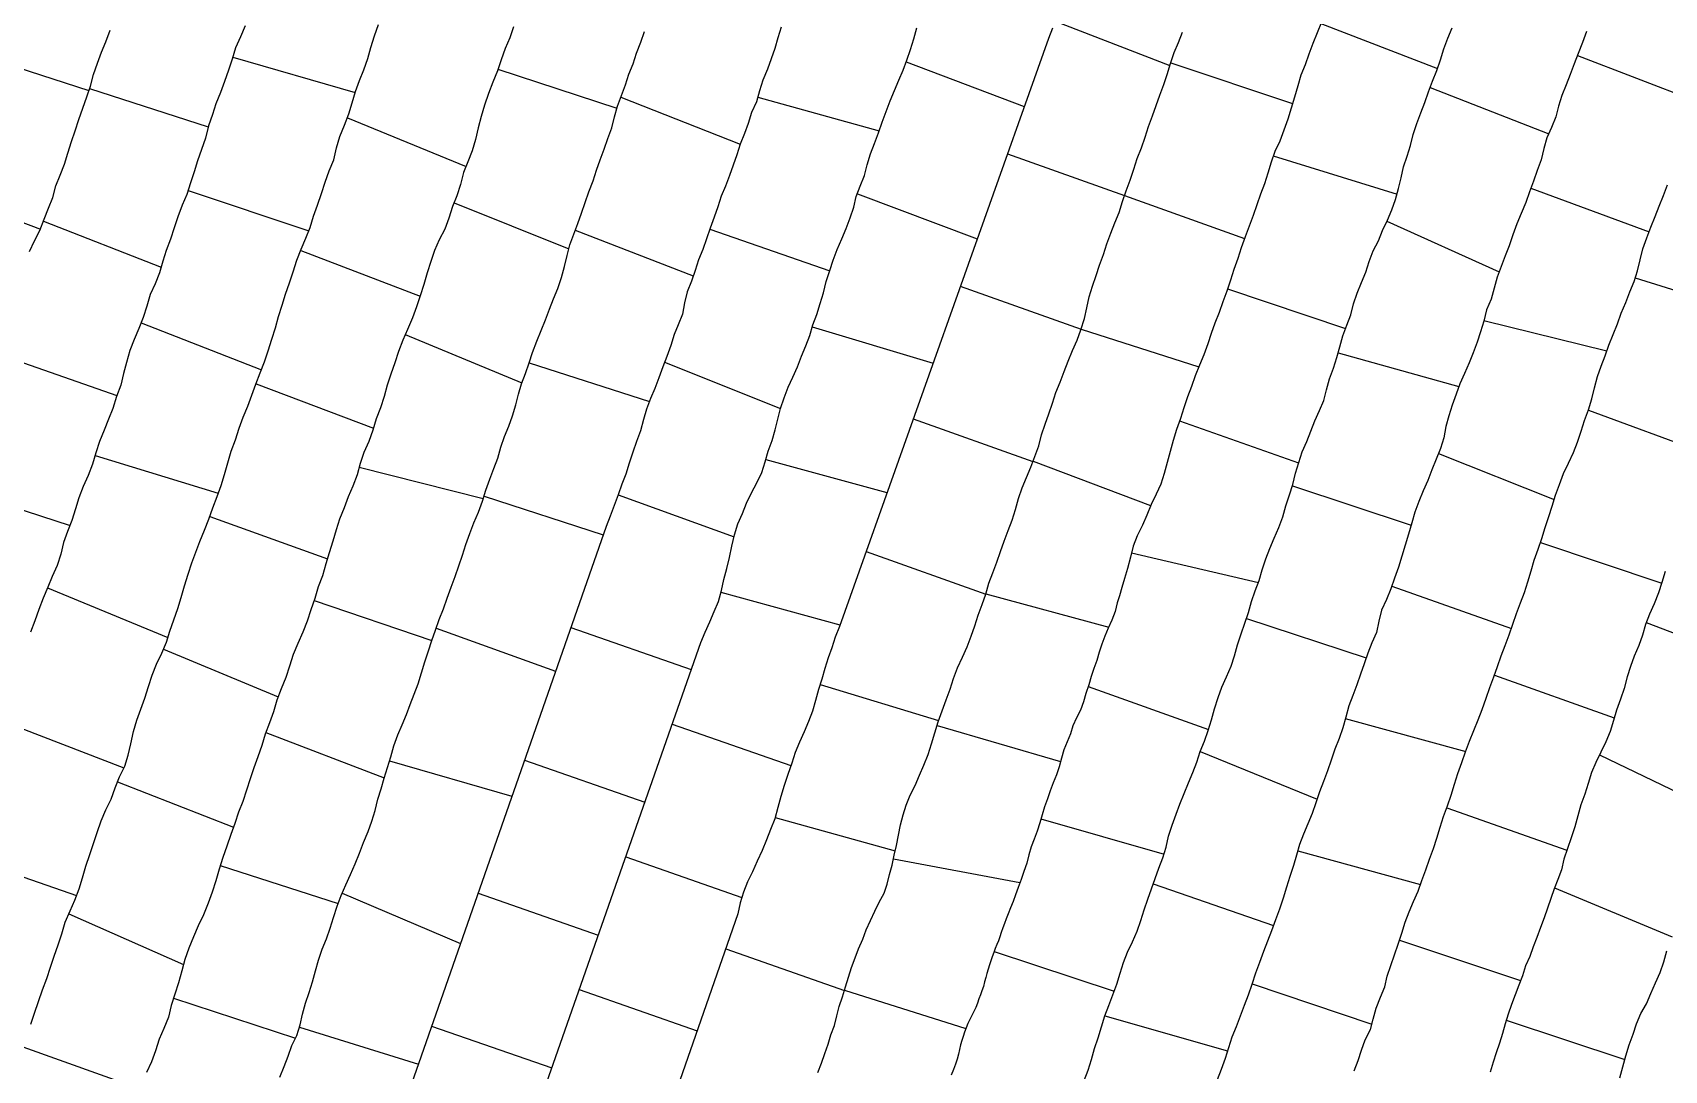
# Model space of a CAD drawing. Extents: x 703186 to 703989, y 1560402 to 1561368.
# Drawn here: x 703493.7 to 703551.7, y 1560495.9 to 1560532.7 of the extents above; entities that cross this region are included whole.
import ezdxf

# ---------------------------------------------------------------- set-up
doc = ezdxf.new("R2010")
doc.units = 0
doc.layers.add('10124_2002_REAL', color=30, linetype='Continuous')
doc.layers.add('AGROCAD PLL', color=7, linetype='Continuous')

msp = doc.modelspace()

# ---------------------------------------------------------------- linework, layer by layer
at = {"layer": '10124_2002_REAL'}
for points in [[(703493.5798, 1560524.948), (703493.7606, 1560525.3251), (703493.9481, 1560525.6984), (703494.1044, 1560526.0985), (703494.2539, 1560526.4924), (703494.4044, 1560526.8725), (703494.5118, 1560527.2778), (703494.6632, 1560527.6651), (703494.8161, 1560528.0473), (703494.9385, 1560528.4405), (703495.0676, 1560528.8549), (703495.1966, 1560529.2416), (703495.3349, 1560529.6348), (703495.4721, 1560530.0472), (703495.6152, 1560530.4438), (703495.7395, 1560530.8288), (703495.8559, 1560531.2362), (703495.9918, 1560531.6424), (703496.1328, 1560532.0359), (703496.2853, 1560532.4038), (703496.4496, 1560532.8166)], [(703501.2393, 1560532.9661), (703501.0688, 1560532.5829), (703500.902, 1560532.1902), (703500.7837, 1560531.7832), (703500.6487, 1560531.3916), (703500.5087, 1560530.9946), (703500.3593, 1560530.5991), (703500.2037, 1560530.2), (703500.0753, 1560529.8125), (703499.9356, 1560529.4122), (703499.8308, 1560528.9818), (703499.6918, 1560528.5685), (703499.5448, 1560528.1695), (703499.4332, 1560527.7794), (703499.2996, 1560527.3845), (703499.1629, 1560526.9757), (703499.0023, 1560526.5988), (703498.8527, 1560526.1834), (703498.7213, 1560525.7909), (703498.5884, 1560525.3876), (703498.4351, 1560524.9884), (703498.3124, 1560524.6073), (703498.1961, 1560524.1955), (703498.0383, 1560523.8019), (703497.8705, 1560523.4201), (703497.7517, 1560523.0019), (703497.6175, 1560522.6009), (703497.4659, 1560522.2131), (703497.2969, 1560521.8187), (703497.1483, 1560521.428), (703497.0185, 1560521.0116), (703496.9119, 1560520.6187), (703496.8225, 1560520.2049), (703496.6655, 1560519.7926), (703496.5381, 1560519.3715), (703496.3843, 1560518.9886), (703496.2274, 1560518.6023), (703496.0675, 1560518.1993), (703495.9381, 1560517.7998), (703495.8141, 1560517.3933), (703495.6623, 1560516.9904), (703495.4837, 1560516.5981), (703495.3305, 1560516.1989), (703495.2121, 1560515.801), (703495.0872, 1560515.3918), (703494.9292, 1560515.0042), (703494.7902, 1560514.6049), (703494.6883, 1560514.1992), (703494.562, 1560513.7951), (703494.3846, 1560513.4), (703494.2251, 1560513.0224), (703494.0653, 1560512.6366), (703493.9077, 1560512.2301), (703493.764, 1560511.8235), (703493.6148, 1560511.424)], [(703493.6276, 1560497.4981), (703493.7601, 1560497.892), (703493.8977, 1560498.3044), (703494.0408, 1560498.721), (703494.1921, 1560499.1149), (703494.3232, 1560499.516), (703494.4565, 1560499.9177), (703494.602, 1560500.3166), (703494.7272, 1560500.7118), (703494.846, 1560501.1239), (703495.0209, 1560501.5195), (703495.1861, 1560501.9035), (703495.3475, 1560502.2998), (703495.4581, 1560502.6969), (703495.5785, 1560503.1088), (703495.7216, 1560503.5197), (703495.8535, 1560503.9185), (703495.9804, 1560504.3123), (703496.126, 1560504.7266), (703496.2866, 1560505.1151), (703496.4802, 1560505.4874), (703496.62, 1560505.8883), (703496.7739, 1560506.2822), (703496.9609, 1560506.6638), (703497.0843, 1560507.0537), (703497.1821, 1560507.459), (703497.2716, 1560507.8899), (703497.3878, 1560508.295), (703497.5371, 1560508.6857), (703497.6741, 1560509.0809), (703497.8029, 1560509.4899), (703497.9411, 1560509.8935), (703498.0901, 1560510.289), (703498.2785, 1560510.6776), (703498.4398, 1560511.0674), (703498.5623, 1560511.4606), (703498.7023, 1560511.8665), (703498.8486, 1560512.2612), (703498.965, 1560512.6617), (703499.0816, 1560513.073), (703499.2112, 1560513.4809), (703499.3465, 1560513.8845), (703499.489, 1560514.2646), (703499.6348, 1560514.6506), (703499.7948, 1560515.0461), (703499.9447, 1560515.4385), (703500.0894, 1560515.8422), (703500.2396, 1560516.2451), (703500.3832, 1560516.635), (703500.5032, 1560517.0323), (703500.6206, 1560517.4449), (703500.7477, 1560517.8571), (703500.8969, 1560518.262), (703501.0326, 1560518.6707), (703501.1676, 1560519.0688), (703501.3391, 1560519.4513), (703501.4716, 1560519.8462), (703501.6225, 1560520.2386), (703501.7742, 1560520.6387), (703501.9285, 1560521.0307), (703502.0558, 1560521.4251), (703502.1823, 1560521.8318), (703502.3177, 1560522.2323), (703502.4239, 1560522.6437), (703502.5547, 1560523.038), (703502.6779, 1560523.4392), (703502.8124, 1560523.8317), (703502.9513, 1560524.2306), (703503.0789, 1560524.6409), (703503.2275, 1560525.0293), (703503.3994, 1560525.4188), (703503.5521, 1560525.8078), (703503.6681, 1560526.2019), (703503.8111, 1560526.6008), (703503.9471, 1560527.0071), (703504.0854, 1560527.4166), (703504.2282, 1560527.8117), (703504.3922, 1560528.2061), (703504.4897, 1560528.628), (703504.6063, 1560529.0328), (703504.7651, 1560529.4398), (703504.9284, 1560529.8375), (703505.0432, 1560530.2307), (703505.1568, 1560530.6338), (703505.2976, 1560531.0219), (703505.4606, 1560531.4083), (703505.6015, 1560531.8069), (703505.7097, 1560532.1988), (703505.8338, 1560532.6099), (703505.9834, 1560533.0151)], [(703510.778, 1560532.931), (703510.6408, 1560532.5397), (703510.4809, 1560532.157), (703510.3321, 1560531.7572), (703510.204, 1560531.3659), (703510.0442, 1560530.9664), (703509.8866, 1560530.5588), (703509.7484, 1560530.147), (703509.6207, 1560529.7515), (703509.5196, 1560529.3477), (703509.4217, 1560528.9315), (703509.3027, 1560528.5246), (703509.1544, 1560528.1409), (703509.0006, 1560527.7522), (703508.8863, 1560527.3309), (703508.7666, 1560526.9324), (703508.6105, 1560526.5433), (703508.4801, 1560526.1359), (703508.3382, 1560525.7424), (703508.137, 1560525.364), (703507.9613, 1560524.9856), (703507.8349, 1560524.5945), (703507.7114, 1560524.1914), (703507.5907, 1560523.7798), (703507.4637, 1560523.3725), (703507.3283, 1560522.9783), (703507.187, 1560522.5874), (703507.005, 1560522.1835), (703506.8436, 1560521.7943), (703506.6872, 1560521.4019), (703506.5532, 1560520.9952), (703506.4199, 1560520.5895), (703506.2901, 1560520.1994), (703506.1749, 1560519.8007), (703506.0499, 1560519.3918), (703505.8951, 1560519.005), (703505.7728, 1560518.6002), (703505.6315, 1560518.2045), (703505.4551, 1560517.8067), (703505.3259, 1560517.4167), (703505.2247, 1560517.0152), (703505.0636, 1560516.6152), (703504.902, 1560516.2313), (703504.7578, 1560515.8366), (703504.5966, 1560515.4401), (703504.4709, 1560515.0626), (703504.3512, 1560514.653), (703504.2261, 1560514.2481), (703504.1094, 1560513.8468), (703503.9851, 1560513.4304), (703503.8349, 1560513.0295), (703503.7106, 1560512.6194), (703503.573, 1560512.2154), (703503.4413, 1560511.8162), (703503.2919, 1560511.4226), (703503.1161, 1560511.0266), (703502.9514, 1560510.6265), (703502.8123, 1560510.2199), (703502.684, 1560509.8141), (703502.523, 1560509.4139), (703502.3689, 1560509.0078), (703502.2433, 1560508.5987), (703502.1039, 1560508.1991), (703501.9536, 1560507.8058), (703501.8279, 1560507.4015), (703501.6891, 1560506.9963), (703501.5494, 1560506.6027), (703501.4164, 1560506.2076), (703501.2887, 1560505.807), (703501.1528, 1560505.4049), (703501.0017, 1560505.0263), (703500.8675, 1560504.6264), (703500.7284, 1560504.2307), (703500.5863, 1560503.8256), (703500.4477, 1560503.423), (703500.3143, 1560503.0094), (703500.2038, 1560502.594), (703500.0715, 1560502.1819), (703499.924, 1560501.7898), (703499.7572, 1560501.3858), (703499.5739, 1560500.9905), (703499.4028, 1560500.5959), (703499.2335, 1560500.2016), (703499.0981, 1560499.7913), (703498.9903, 1560499.3855), (703498.866, 1560498.9671), (703498.7424, 1560498.5593), (703498.6123, 1560498.1629), (703498.5105, 1560497.7462), (703498.349, 1560497.3457), (703498.184, 1560496.9604), (703498.0593, 1560496.552), (703497.9075, 1560496.1617), (703497.7334, 1560495.7779)], [(703520.2866, 1560532.9182), (703520.1708, 1560532.5448), (703520.0541, 1560532.1616), (703519.9257, 1560531.7951), (703519.7928, 1560531.4238), (703519.6352, 1560531.0352), (703519.5182, 1560530.6627), (703519.4072, 1560530.2624), (703519.2323, 1560529.8844), (703519.1159, 1560529.5029), (703518.9821, 1560529.1377), (703518.8303, 1560528.764), (703518.7071, 1560528.3864), (703518.5738, 1560528.0186), (703518.4538, 1560527.6527), (703518.3047, 1560527.2743), (703518.1477, 1560526.9108), (703518.0391, 1560526.5327), (703517.9065, 1560526.1677), (703517.7623, 1560525.7838), (703517.6282, 1560525.3985), (703517.4958, 1560525.0243), (703517.3522, 1560524.6553), (703517.2325, 1560524.273), (703517.095, 1560523.8916), (703516.9474, 1560523.5128), (703516.8544, 1560523.1202), (703516.7737, 1560522.7221), (703516.6201, 1560522.3477), (703516.4822, 1560521.997), (703516.3689, 1560521.6124), (703516.2251, 1560521.2238), (703516.0764, 1560520.8501), (703515.9384, 1560520.4612), (703515.7902, 1560520.0824), (703515.6436, 1560519.7246), (703515.5007, 1560519.3493), (703515.3909, 1560518.9805), (703515.2884, 1560518.5797), (703515.1465, 1560518.1935), (703515.0094, 1560517.8145), (703514.8784, 1560517.4298), (703514.7597, 1560517.0439), (703514.6251, 1560516.68), (703514.4914, 1560516.3083), (703514.3513, 1560515.9206), (703514.2043, 1560515.5507), (703514.0618, 1560515.1824), (703498.9359, 1560471.8468)], [(703502.4714, 1560495.6162), (703502.6215, 1560495.9917), (703502.7644, 1560496.3611), (703502.8997, 1560496.7355), (703503.0765, 1560497.0911), (703503.1936, 1560497.4673), (703503.2796, 1560497.8506), (703503.3789, 1560498.2435), (703503.5137, 1560498.6248), (703503.636, 1560499.0015), (703503.738, 1560499.3874), (703503.8431, 1560499.768), (703503.9731, 1560500.1557), (703504.1242, 1560500.5331), (703504.264, 1560500.9086), (703504.379, 1560501.2905), (703504.5087, 1560501.6886), (703504.6494, 1560502.0722), (703504.8117, 1560502.4521), (703504.986, 1560502.8136), (703505.1502, 1560503.1961), (703505.3007, 1560503.5772), (703505.4471, 1560503.9495), (703505.6048, 1560504.3384), (703505.7448, 1560504.7092), (703505.8589, 1560505.0933), (703505.9548, 1560505.4849), (703506.0684, 1560505.8635), (703506.1791, 1560506.2395), (703506.2983, 1560506.6116), (703506.4102, 1560507.0002), (703506.5234, 1560507.3908), (703506.6621, 1560507.7712), (703506.8223, 1560508.1276), (703506.9717, 1560508.4939), (703507.1085, 1560508.8558), (703507.2414, 1560509.2241), (703507.3846, 1560509.5938), (703507.5022, 1560509.9788), (703507.6218, 1560510.3741), (703507.756, 1560510.7592), (703507.8776, 1560511.1305), (703508.001, 1560511.4987), (703508.1378, 1560511.8796), (703508.285, 1560512.2509), (703508.42, 1560512.6378), (703508.5604, 1560513.0178), (703508.6958, 1560513.4039), (703508.836, 1560513.7817), (703508.9675, 1560514.1566), (703509.0825, 1560514.5433), (703509.2167, 1560514.9272), (703509.3593, 1560515.3069), (703509.5276, 1560515.6891), (703509.6716, 1560516.0796), (703509.7964, 1560516.4639), (703509.9326, 1560516.8566), (703510.0807, 1560517.2356), (703510.2215, 1560517.6074), (703510.3281, 1560517.9935), (703510.4484, 1560518.3791), (703510.6103, 1560518.7425), (703510.7354, 1560519.1151), (703510.854, 1560519.5026), (703510.9511, 1560519.8833), (703511.0579, 1560520.252), (703511.2062, 1560520.6125), (703511.3329, 1560520.9886), (703511.4533, 1560521.3629), (703511.6, 1560521.7644), (703511.7521, 1560522.1479), (703511.9056, 1560522.5172), (703512.0517, 1560522.9059), (703512.1967, 1560523.2686), (703512.3529, 1560523.6396), (703512.4848, 1560524.0266), (703512.5838, 1560524.4175), (703512.6855, 1560524.8111), (703512.776, 1560525.1892), (703512.9139, 1560525.563), (703513.0622, 1560525.945), (703513.1889, 1560526.3136), (703513.3197, 1560526.6947), (703513.4549, 1560527.073), (703513.6048, 1560527.4586), (703513.7242, 1560527.8338), (703513.8582, 1560528.2031), (703513.9958, 1560528.5893), (703514.1259, 1560528.9614), (703514.2621, 1560529.3409), (703514.3619, 1560529.739), (703514.465, 1560530.115), (703514.6129, 1560530.4907), (703514.7513, 1560530.873), (703514.8745, 1560531.2484), (703515.0199, 1560531.6206), (703515.1417, 1560532.001), (703515.2975, 1560532.3819), (703515.4299, 1560532.7646)], [(703503.1963, 1560470.4078), (703517.4253, 1560511.0523), (703517.5838, 1560511.4239), (703517.7533, 1560511.7869), (703517.9085, 1560512.1619), (703518.0522, 1560512.519), (703518.1594, 1560512.9078), (703518.2484, 1560513.2968), (703518.3572, 1560513.6827), (703518.4541, 1560514.081), (703518.5306, 1560514.4743), (703518.6253, 1560514.877), (703518.7432, 1560515.2696), (703518.9074, 1560515.6352), (703519.0569, 1560516.0125), (703519.225, 1560516.372), (703519.4178, 1560516.7304), (703519.5973, 1560517.0974), (703519.7208, 1560517.4743), (703519.8261, 1560517.8601), (703519.9636, 1560518.2294), (703520.0717, 1560518.6126), (703520.1606, 1560518.9887), (703520.262, 1560519.3679), (703520.3939, 1560519.7558), (703520.5341, 1560520.1315), (703520.7016, 1560520.4855), (703520.8623, 1560520.854), (703521.0083, 1560521.2265), (703521.1557, 1560521.5937), (703521.2977, 1560521.966), (703521.4099, 1560522.34), (703521.5549, 1560522.7144), (703521.6692, 1560523.1032), (703521.7861, 1560523.4837), (703521.8845, 1560523.8823), (703522.0129, 1560524.2716), (703522.1373, 1560524.64), (703522.2712, 1560525.0177), (703522.4381, 1560525.4004), (703522.5948, 1560525.766), (703522.7386, 1560526.1412), (703522.8623, 1560526.5199), (703522.9539, 1560526.899), (703523.092, 1560527.2679), (703523.2396, 1560527.6524), (703523.3383, 1560528.0317), (703523.4556, 1560528.4157), (703523.6059, 1560528.7903), (703523.7445, 1560529.1647), (703523.8757, 1560529.5454), (703524.0183, 1560529.9271), (703524.1592, 1560530.3002), (703524.3094, 1560530.67), (703524.4674, 1560531.0338), (703524.6147, 1560531.3879), (703524.751, 1560531.749), (703524.8804, 1560532.1254), (703524.9968, 1560532.5109), (703525.0993, 1560532.8977)], [(703529.9217, 1560532.8887), (703529.7794, 1560532.515), (703522.3522, 1560511.6293), (703522.2053, 1560511.2495), (703522.0822, 1560510.8715), (703521.9541, 1560510.514), (703521.8386, 1560510.1352), (703521.7252, 1560509.7555), (703521.6128, 1560509.3863), (703521.5002, 1560509.0004), (703521.3928, 1560508.6184), (703521.2504, 1560508.2467), (703521.0977, 1560507.885), (703520.9323, 1560507.5119), (703520.7786, 1560507.1524), (703520.6628, 1560506.7738), (703520.5269, 1560506.3717), (703520.3879, 1560505.9807), (703520.2778, 1560505.5859), (703520.168, 1560505.1938), (703520.0572, 1560504.7961), (703519.9088, 1560504.4163), (703519.7599, 1560504.0447), (703519.604, 1560503.6625), (703519.4361, 1560503.2826), (703519.2714, 1560502.9128), (703519.0932, 1560502.5573), (703518.9403, 1560502.1901), (703518.8298, 1560501.8103), (703518.7481, 1560501.4184), (703507.7818, 1560469.9004)], [(703521.5898, 1560495.7749), (703521.7148, 1560496.1124), (703521.8334, 1560496.4493), (703521.9489, 1560496.7869), (703522.0524, 1560497.1228), (703522.176, 1560497.4505), (703522.2645, 1560497.7917), (703522.3424, 1560498.1258), (703522.4638, 1560498.4652), (703522.5749, 1560498.8188), (703522.6749, 1560499.1631), (703522.7857, 1560499.51), (703522.9079, 1560499.854), (703523.0374, 1560500.1783), (703523.1805, 1560500.512), (703523.303, 1560500.8518), (703523.4553, 1560501.1785), (703523.6075, 1560501.5088), (703523.7644, 1560501.8337), (703523.9438, 1560502.1487), (703524.0458, 1560502.4739), (703524.1383, 1560502.8123), (703524.2318, 1560503.1454), (703524.2987, 1560503.5019), (703524.379, 1560503.8457), (703524.4486, 1560504.2137), (703524.5237, 1560504.5785), (703524.6197, 1560504.9299), (703524.7266, 1560505.2763), (703524.8687, 1560505.6299), (703525.0416, 1560505.9801), (703525.2039, 1560506.3393), (703525.3549, 1560506.6974), (703525.5013, 1560507.0745), (703525.6295, 1560507.456), (703525.7481, 1560507.8447), (703525.8633, 1560508.2391), (703526.0011, 1560508.6323), (703526.1474, 1560509.0159), (703526.2902, 1560509.3941), (703526.4037, 1560509.7826), (703526.553, 1560510.1592), (703526.7285, 1560510.537), (703526.8893, 1560510.9002), (703527.0316, 1560511.2781), (703527.1632, 1560511.652), (703527.2824, 1560512.0292), (703527.4235, 1560512.402), (703527.5564, 1560512.7794), (703527.6616, 1560513.1659), (703527.8101, 1560513.5382), (703527.9416, 1560513.9072), (703528.0757, 1560514.2887), (703528.2035, 1560514.6552), (703528.3435, 1560515.0321), (703528.4917, 1560515.4078), (703528.6069, 1560515.7883), (703528.715, 1560516.1733), (703528.8474, 1560516.5469), (703529.0003, 1560516.9176), (703529.1543, 1560517.2894), (703529.2979, 1560517.6711), (703529.4376, 1560518.0499), (703529.5336, 1560518.4381), (703529.6662, 1560518.8129), (703529.7982, 1560519.1847), (703529.9215, 1560519.5613), (703530.0474, 1560519.9364), (703530.1962, 1560520.3114), (703530.3377, 1560520.6826), (703530.4767, 1560521.0551), (703530.6405, 1560521.4304), (703530.7969, 1560521.8047), (703530.9365, 1560522.1677), (703531.063, 1560522.5636), (703531.146, 1560522.9537), (703531.2272, 1560523.3356), (703531.3406, 1560523.7166), (703531.4734, 1560524.095), (703531.5973, 1560524.4632), (703531.7332, 1560524.8395), (703531.8547, 1560525.2258), (703531.9924, 1560525.6013), (703532.1346, 1560525.969), (703532.2917, 1560526.3371), (703532.4093, 1560526.7287), (703532.5445, 1560527.1059), (703532.6833, 1560527.4824), (703532.8134, 1560527.8767), (703532.9362, 1560528.2541), (703533.0818, 1560528.6319), (703533.2203, 1560529.0087), (703533.3333, 1560529.388), (703533.4717, 1560529.7666), (703533.6038, 1560530.1314), (703533.7408, 1560530.5058), (703533.8836, 1560530.8795), (703534.0033, 1560531.2446), (703534.1176, 1560531.63), (703534.2466, 1560532.0152), (703534.399, 1560532.3731), (703534.5443, 1560532.7456)], [(703539.4764, 1560533.0934), (703539.3315, 1560532.7185), (703539.1787, 1560532.3413), (703539.0351, 1560531.9597), (703538.8967, 1560531.5821), (703538.7518, 1560531.2208), (703538.637, 1560530.8313), (703538.5259, 1560530.4361), (703538.4071, 1560530.0408), (703538.2814, 1560529.6484), (703538.1464, 1560529.2598), (703537.9979, 1560528.8758), (703537.8182, 1560528.5082), (703537.6988, 1560528.1239), (703537.5716, 1560527.7332), (703537.4587, 1560527.3548), (703537.3169, 1560526.984), (703537.1894, 1560526.609), (703537.0587, 1560526.226), (703536.9133, 1560525.8489), (703536.7672, 1560525.4729), (703536.6333, 1560525.0831), (703536.5049, 1560524.7003), (703536.3687, 1560524.3161), (703536.2446, 1560523.932), (703536.1146, 1560523.5454), (703535.9767, 1560523.159), (703535.8439, 1560522.7818), (703535.694, 1560522.4093), (703535.565, 1560522.0359), (703535.4447, 1560521.664), (703535.2984, 1560521.276), (703535.1453, 1560520.9057), (703534.999, 1560520.533), (703534.8584, 1560520.1537), (703534.7237, 1560519.7853), (703534.5905, 1560519.3985), (703534.4685, 1560519.0123), (703534.3317, 1560518.6232), (703534.2166, 1560518.2336), (703534.1077, 1560517.8403), (703534.0016, 1560517.4539), (703533.8926, 1560517.0659), (703533.7703, 1560516.6841), (703533.6124, 1560516.3246), (703533.4251, 1560515.9551), (703533.2753, 1560515.5851), (703533.1179, 1560515.2221), (703532.9371, 1560514.8486), (703532.7881, 1560514.4802), (703532.6953, 1560514.0841), (703532.5856, 1560513.6868), (703532.4849, 1560513.3369), (703532.3823, 1560513.0099), (703532.2999, 1560512.7201), (703532.2269, 1560512.4615), (703532.1461, 1560512.1566), (703532.027, 1560511.8454), (703531.9039, 1560511.5616), (703531.7894, 1560511.2771), (703531.6783, 1560510.9962), (703531.5788, 1560510.712), (703531.5006, 1560510.4235), (703531.3964, 1560510.1356), (703531.3037, 1560509.8505), (703531.2187, 1560509.5513), (703531.1106, 1560509.2472), (703531.0245, 1560508.9492), (703530.9165, 1560508.6587), (703530.7736, 1560508.3789), (703530.6495, 1560508.1012), (703530.5593, 1560507.8121), (703530.4442, 1560507.5288), (703530.3315, 1560507.238), (703530.2389, 1560506.9428), (703530.1632, 1560506.643), (703530.0608, 1560506.3555), (703529.944, 1560506.0688), (703529.8379, 1560505.7896), (703529.743, 1560505.5046), (703529.6452, 1560505.2184), (703529.5551, 1560504.9388), (703529.4731, 1560504.6514), (703529.3781, 1560504.3584), (703529.2685, 1560504.0739), (703529.1649, 1560503.7931), (703529.0882, 1560503.5112), (703529.0116, 1560503.2114), (703528.9112, 1560502.9222), (703528.8088, 1560502.6373), (703528.7081, 1560502.3514), (703528.6063, 1560502.0958), (703528.5248, 1560501.8574), (703528.4378, 1560501.6259), (703528.3498, 1560501.4184), (703528.274, 1560501.2361), (703528.2176, 1560501.076), (703528.1601, 1560500.917), (703528.0992, 1560500.7579), (703528.0496, 1560500.5958), (703528.0003, 1560500.457), (703527.9447, 1560500.3245), (703527.887, 1560500.1888), (703527.8379, 1560500.0403), (703527.7862, 1560499.8921), (703527.7328, 1560499.7467), (703527.6859, 1560499.6021), (703527.6358, 1560499.4524), (703527.593, 1560499.3022), (703527.5504, 1560499.1512), (703527.5123, 1560498.9959), (703527.4717, 1560498.8375), (703527.4138, 1560498.6863), (703527.3717, 1560498.537), (703527.3129, 1560498.3957), (703527.2643, 1560498.2418), (703527.1998, 1560498.0922), (703527.1249, 1560497.9462), (703527.0597, 1560497.806), (703526.9836, 1560497.6636), (703526.9125, 1560497.5174), (703526.8554, 1560497.3649), (703526.802, 1560497.21), (703526.7521, 1560497.0617), (703526.7024, 1560496.9128), (703526.6586, 1560496.759), (703526.6159, 1560496.5998), (703526.5827, 1560496.4319), (703526.5367, 1560496.2548), (703526.4748, 1560496.0711), (703526.4015, 1560495.8862), (703526.3301, 1560495.6889)], [(703531.0448, 1560495.4961), (703531.1865, 1560495.8653), (703531.3062, 1560496.2415), (703531.417, 1560496.632), (703531.5435, 1560497.0116), (703531.6707, 1560497.4033), (703531.7831, 1560497.796), (703531.9241, 1560498.1644), (703532.0698, 1560498.5401), (703532.2096, 1560498.923), (703532.3279, 1560499.3033), (703532.452, 1560499.6833), (703532.594, 1560500.0596), (703532.7711, 1560500.4253), (703532.9306, 1560500.7999), (703533.0607, 1560501.1773), (703533.1842, 1560501.5535), (703533.3132, 1560501.9329), (703533.4439, 1560502.305), (703533.5716, 1560502.6746), (703533.7071, 1560503.0428), (703533.8492, 1560503.4109), (703533.9586, 1560503.7899), (703534.0444, 1560504.1746), (703534.1768, 1560504.5651), (703534.3154, 1560504.9534), (703534.4527, 1560505.3189), (703534.5971, 1560505.6934), (703534.7574, 1560506.0658), (703534.9074, 1560506.4378), (703535.0511, 1560506.8083), (703535.1739, 1560507.1815), (703535.3245, 1560507.5492), (703535.46, 1560507.9309), (703535.5748, 1560508.3091), (703535.6844, 1560508.7018), (703535.809, 1560509.1037), (703535.9455, 1560509.4743), (703536.1057, 1560509.8405), (703536.2698, 1560510.2173), (703536.3881, 1560510.5819), (703536.4982, 1560510.9738), (703536.6304, 1560511.3635), (703536.7591, 1560511.7442), (703536.8846, 1560512.1268), (703536.9908, 1560512.509), (703537.1235, 1560512.8899), (703537.2665, 1560513.2612), (703537.3686, 1560513.6433), (703537.5055, 1560514.0258), (703537.6468, 1560514.3936), (703537.7993, 1560514.7642), (703537.9656, 1560515.1478), (703538.1031, 1560515.518), (703538.2173, 1560515.9111), (703538.3399, 1560516.2994), (703538.4648, 1560516.675), (703538.5613, 1560517.0791), (703538.6726, 1560517.4575), (703538.8008, 1560517.833), (703538.9647, 1560518.204), (703539.1064, 1560518.5634), (703539.2495, 1560518.9321), (703539.4123, 1560519.2968), (703539.5594, 1560519.6508), (703539.6648, 1560520.0366), (703539.7721, 1560520.4202), (703539.905, 1560520.7988), (703540.0304, 1560521.1885), (703540.1356, 1560521.5681), (703540.2363, 1560521.9577), (703540.3805, 1560522.3347), (703540.5219, 1560522.7053), (703540.6159, 1560523.0903), (703540.748, 1560523.4715), (703540.9014, 1560523.8468), (703541.0567, 1560524.218), (703541.1769, 1560524.595), (703541.3134, 1560524.9744), (703541.5039, 1560525.3273), (703541.655, 1560525.6924), (703541.8218, 1560526.0641), (703541.9768, 1560526.4345), (703542.1164, 1560526.8033), (703542.2206, 1560527.1826), (703542.3093, 1560527.57), (703542.4001, 1560527.9555), (703542.5265, 1560528.3389), (703542.6384, 1560528.7197), (703542.7389, 1560529.105), (703542.8678, 1560529.4931), (703543.0153, 1560529.8709), (703543.1592, 1560530.2461), (703543.2847, 1560530.6265), (703543.4312, 1560531.0014), (703543.5789, 1560531.3771), (703543.7159, 1560531.7584), (703543.8311, 1560532.1471), (703543.9741, 1560532.529), (703544.1222, 1560532.8989)], [(703548.8977, 1560532.7623), (703548.7593, 1560532.3758), (703548.6057, 1560531.9865), (703548.4636, 1560531.6165), (703548.318, 1560531.2436), (703548.1739, 1560530.8727), (703548.018, 1560530.497), (703547.9079, 1560530.113), (703547.8108, 1560529.7336), (703547.6582, 1560529.3582), (703547.4937, 1560528.9841), (703547.3822, 1560528.6048), (703547.2814, 1560528.206), (703547.1447, 1560527.8256), (703547.0089, 1560527.4509), (703546.8669, 1560527.0669), (703546.7367, 1560526.6864), (703546.5796, 1560526.3024), (703546.4189, 1560525.9282), (703546.2763, 1560525.5376), (703546.1491, 1560525.1544), (703546.0124, 1560524.791), (703545.8656, 1560524.4192), (703545.722, 1560524.0406), (703545.6196, 1560523.644), (703545.5055, 1560523.2508), (703545.3451, 1560522.8735), (703545.2472, 1560522.4765), (703545.1356, 1560522.0969), (703545.0113, 1560521.7229), (703544.8709, 1560521.3536), (703544.7232, 1560520.9915), (703544.5623, 1560520.6164), (703544.3986, 1560520.2494), (703544.261, 1560519.8781), (703544.1286, 1560519.4906), (703544.0114, 1560519.1153), (703543.9048, 1560518.7291), (703543.8306, 1560518.3324), (703543.7057, 1560517.9497), (703543.5539, 1560517.5682), (703543.3969, 1560517.1888), (703543.2562, 1560516.8181), (703543.0982, 1560516.4421), (703542.9439, 1560516.0667), (703542.7967, 1560515.6938), (703542.6862, 1560515.3072), (703542.572, 1560514.9087), (703542.4561, 1560514.5126), (703542.338, 1560514.1245), (703542.2202, 1560513.7302), (703542.0746, 1560513.3399), (703541.94, 1560512.9603), (703541.7877, 1560512.582), (703541.6131, 1560512.2054), (703541.5151, 1560511.82), (703541.434, 1560511.4179), (703541.274, 1560511.0465), (703541.1243, 1560510.677), (703540.9922, 1560510.2991), (703540.8714, 1560509.9331), (703540.7406, 1560509.5506), (703540.5932, 1560509.1739), (703540.453, 1560508.8062), (703540.342, 1560508.4073), (703540.2365, 1560508.0198), (703540.1051, 1560507.6432), (703539.9531, 1560507.2665), (703539.8244, 1560506.8795), (703539.6993, 1560506.4981), (703539.5558, 1560506.1213), (703539.4155, 1560505.7485), (703539.2802, 1560505.365), (703539.1452, 1560504.9821), (703539.0007, 1560504.6125), (703538.8434, 1560504.2425), (703538.7018, 1560503.8758), (703538.5996, 1560503.5008), (703538.4865, 1560503.1288), (703538.356, 1560502.7483), (703538.2373, 1560502.3629), (703538.1219, 1560501.9713), (703537.9841, 1560501.5843), (703537.8474, 1560501.2023), (703537.7077, 1560500.8163), (703537.5663, 1560500.446), (703537.4176, 1560500.0737), (703537.2813, 1560499.6912), (703537.1419, 1560499.3037), (703537.0097, 1560498.9113), (703536.8786, 1560498.5289), (703536.733, 1560498.1572), (703536.5933, 1560497.7784), (703536.4501, 1560497.407), (703536.2915, 1560497.0367), (703536.1729, 1560496.6543), (703536.0601, 1560496.2757), (703535.9229, 1560495.8896), (703535.7715, 1560495.5172)], [(703540.6379, 1560495.8406), (703540.7827, 1560496.2085), (703540.9064, 1560496.5709), (703541.0385, 1560496.9435), (703541.2199, 1560497.3064), (703541.3168, 1560497.6776), (703541.4261, 1560498.0649), (703541.5763, 1560498.461), (703541.7267, 1560498.8216), (703541.8168, 1560499.2009), (703541.9507, 1560499.5837), (703542.0773, 1560499.964), (703542.2111, 1560500.3353), (703542.3406, 1560500.7253), (703542.4602, 1560501.1162), (703542.5963, 1560501.4929), (703542.7474, 1560501.8578), (703542.92, 1560502.2227), (703543.0499, 1560502.6056), (703543.1852, 1560502.9811), (703543.3179, 1560503.3537), (703543.4568, 1560503.7366), (703543.5803, 1560504.1092), (703543.7011, 1560504.495), (703543.8209, 1560504.8764), (703543.9547, 1560505.2539), (703544.0936, 1560505.6365), (703544.2069, 1560506.0196), (703544.3231, 1560506.4049), (703544.467, 1560506.7962), (703544.601, 1560507.1673), (703544.7443, 1560507.5505), (703544.8966, 1560507.9263), (703545.0461, 1560508.3042), (703545.1926, 1560508.6823), (703545.3308, 1560509.0746), (703545.4627, 1560509.4566), (703545.6056, 1560509.8347), (703545.7366, 1560510.2028), (703545.863, 1560510.5832), (703546.0129, 1560510.9538), (703546.1516, 1560511.3296), (703546.285, 1560511.706), (703546.4137, 1560512.09), (703546.5501, 1560512.4623), (703546.6906, 1560512.8368), (703546.813, 1560513.2129), (703546.9301, 1560513.6046), (703547.0429, 1560513.9871), (703547.1849, 1560514.3715), (703547.3148, 1560514.7569), (703547.4291, 1560515.1455), (703547.5573, 1560515.5293), (703547.6756, 1560515.9059), (703547.7982, 1560516.2902), (703547.9421, 1560516.6756), (703548.0831, 1560517.0566), (703548.2618, 1560517.4312), (703548.4306, 1560517.8069), (703548.5788, 1560518.1803), (703548.7022, 1560518.5656), (703548.8306, 1560518.9479), (703548.9704, 1560519.3274), (703549.0846, 1560519.7128), (703549.1821, 1560520.1073), (703549.2886, 1560520.5039), (703549.4159, 1560520.8783), (703549.5592, 1560521.2464), (703549.6939, 1560521.6213), (703549.8427, 1560521.9963), (703549.9946, 1560522.375), (703550.1349, 1560522.7541), (703550.2906, 1560523.1352), (703550.4334, 1560523.5109), (703550.5885, 1560523.8894), (703550.7067, 1560524.2664), (703550.8016, 1560524.6567), (703550.9009, 1560525.0499), (703551.0383, 1560525.4363), (703551.1842, 1560525.8184), (703551.3326, 1560526.1908), (703551.482, 1560526.5597), (703551.6372, 1560526.9366), (703551.7714, 1560527.3133)], [(703551.6912, 1560513.576), (703551.5799, 1560513.1839), (703551.4542, 1560512.8193), (703551.3058, 1560512.431), (703551.1349, 1560512.0651), (703550.9927, 1560511.6909), (703550.8834, 1560511.3182), (703550.7579, 1560510.9503), (703550.5869, 1560510.5745), (703550.4634, 1560510.2043), (703550.3408, 1560509.8324), (703550.2319, 1560509.4188), (703550.101, 1560509.0422), (703549.9689, 1560508.6585), (703549.8548, 1560508.2824), (703549.7362, 1560507.8984), (703549.582, 1560507.5275), (703549.404, 1560507.1619), (703549.2296, 1560506.799), (703549.0694, 1560506.435), (703548.9566, 1560506.0476), (703548.8349, 1560505.665), (703548.6952, 1560505.2869), (703548.5954, 1560504.8977), (703548.4864, 1560504.5117), (703548.3555, 1560504.1199), (703548.2176, 1560503.7406), (703548.0956, 1560503.364), (703548.006, 1560502.9839), (703547.8823, 1560502.6348), (703547.7436, 1560502.2998), (703547.6273, 1560501.9605), (703547.5106, 1560501.6188), (703547.3895, 1560501.2748), (703547.2603, 1560500.9291), (703547.1293, 1560500.5782), (703547.0033, 1560500.2448), (703546.8815, 1560499.9019), (703546.7317, 1560499.5662), (703546.6211, 1560499.2183), (703546.4915, 1560498.8842), (703546.365, 1560498.5416), (703546.2376, 1560498.1945), (703546.1178, 1560497.8523), (703546.0029, 1560497.5063), (703545.908, 1560497.1663), (703545.8066, 1560496.8199), (703545.6894, 1560496.4735), (703545.5802, 1560496.1444), (703545.4731, 1560495.7957)], [(703550.0838, 1560495.5873), (703550.1927, 1560495.9813), (703550.2936, 1560496.3736), (703550.4181, 1560496.7573), (703550.5505, 1560497.1394), (703550.6716, 1560497.5083), (703550.8298, 1560497.8715), (703551.0241, 1560498.2168), (703551.1831, 1560498.5873), (703551.3431, 1560498.9611), (703551.5114, 1560499.3281), (703551.6435, 1560499.7065), (703551.7473, 1560500.0976)]]:
    msp.add_lwpolyline(points, dxfattribs=at)
at = {"layer": 'AGROCAD PLL', "color": 5, "true_color": 0x0000ff}
for points in [[(703530.015, 1560533.131), (703534.0967, 1560531.5595)], [(703539.4603, 1560533.0518), (703543.6051, 1560531.4499)], [(703510.2233, 1560531.4249), (703514.4452, 1560530.0427)], [(703495.7127, 1560530.7458), (703499.9289, 1560529.3846)], [(703528.3251, 1560528.4254), (703532.487, 1560526.9454)], [(703508.6657, 1560526.6809), (703512.7417, 1560525.0458)], [(703541.8038, 1560526.0239), (703545.7949, 1560524.2329)], [(703550.6287, 1560524.0177), (703554.8456, 1560522.6956)], [(703536.1419, 1560523.6267), (703540.3353, 1560522.2166)], [(703530.9435, 1560522.1897), (703535.1249, 1560520.8537)], [(703516.1427, 1560521.0166), (703520.2643, 1560519.3765)], [(703516.1427, 1560521.0166), (703520.2649, 1560519.3763)], [(703543.6357, 1560517.7739), (703547.7493, 1560516.1371)], [(703538.4485, 1560516.6259), (703542.6625, 1560515.2246)], [(703509.7307, 1560516.2616), (703513.9592, 1560514.8885)], [(703514.489, 1560516.3017), (703518.6101, 1560514.8125)], [(703499.9791, 1560515.5345), (703504.164, 1560514.0345)], [(703503.6879, 1560512.5529), (703507.8763, 1560511.1264)], [(703503.6879, 1560512.5529), (703507.8762, 1560511.1264)], [(703518.1429, 1560512.8481), (703522.3711, 1560511.6823)], [(703498.3357, 1560510.8157), (703502.4145, 1560509.1279)], [(703521.6679, 1560509.5674), (703525.8795, 1560508.2852)], [(703540.3275, 1560508.3541), (703544.6089, 1560507.1884)], [(703496.7041, 1560506.1037), (703500.8213, 1560504.495)], [(703520.0688, 1560504.8376), (703524.3332, 1560503.6495)], [(703500.3532, 1560503.1301), (703504.5419, 1560501.7791)], [(703514.761, 1560503.442), (703518.8845, 1560501.9984)], [(703513.1089, 1560498.7228), (703517.2997, 1560497.2557)], [(703503.1705, 1560497.3929), (703507.3937, 1560496.0784)], [(703546.0475, 1560497.6405), (703550.2597, 1560496.2417)]]:
    msp.add_lwpolyline(points, dxfattribs=at)
at = {"layer": 'AGROCAD PLL', "color": 3, "true_color": 0x00ff00}
for points in [[(703491.3956, 1560532.057), (703495.6899, 1560530.6752)], [(703500.8052, 1560531.8571), (703505.146, 1560530.5954)], [(703524.7268, 1560531.6849), (703528.9212, 1560530.1017)], [(703548.5768, 1560531.9113), (703552.7728, 1560530.2999)], [(703519.4557, 1560530.4373), (703523.7707, 1560529.2408)], [(703543.342, 1560530.7732), (703547.5563, 1560529.1264)], [(703489.8015, 1560527.3213), (703493.9639, 1560525.7389)], [(703499.2115, 1560527.1212), (703503.5042, 1560525.6857)], [(703522.9917, 1560526.9999), (703527.2511, 1560525.4054)], [(703532.4845, 1560526.9385), (703536.746, 1560525.4111)], [(703546.9171, 1560527.2026), (703551.1194, 1560525.6486)], [(703494.0756, 1560526.0248), (703498.2519, 1560524.3933)], [(703512.9703, 1560525.7083), (703517.1631, 1560524.0805)], [(703517.7482, 1560525.7433), (703522.0092, 1560524.2603)], [(703517.7482, 1560525.7433), (703522.0091, 1560524.2603)], [(703503.2127, 1560524.9905), (703507.4614, 1560523.365)], [(703503.2127, 1560524.9905), (703507.4612, 1560523.3651)], [(703521.3892, 1560522.2711), (703525.6789, 1560520.9842)], [(703545.2518, 1560522.4953), (703549.6208, 1560521.4179)], [(703506.9298, 1560522.0023), (703511.0714, 1560520.2848)], [(703492.4073, 1560521.3246), (703496.6802, 1560519.8313)], [(703540.0738, 1560521.3452), (703544.3641, 1560520.1562)], [(703511.3339, 1560520.9917), (703515.6032, 1560519.6184)], [(703501.6273, 1560520.2514), (703505.7943, 1560518.6714)], [(703548.9637, 1560519.3092), (703553.1442, 1560517.7692)], [(703548.9637, 1560519.3092), (703553.1441, 1560517.7693)], [(703524.9745, 1560519.0035), (703529.2299, 1560517.4902)], [(703534.4386, 1560518.9274), (703538.6676, 1560517.4405)], [(703505.2922, 1560517.2831), (703509.7015, 1560516.1717)], [(703519.744, 1560517.5595), (703524.0437, 1560516.3859)], [(703529.2321, 1560517.4962), (703533.4123, 1560515.9236)], [(703490.7639, 1560516.6047), (703495.0168, 1560515.2192)], [(703523.2993, 1560514.2925), (703527.5561, 1560512.7787)], [(703523.2993, 1560514.2925), (703527.5562, 1560512.7787)], [(703547.266, 1560514.612), (703551.5719, 1560513.1607)], [(703541.9764, 1560513.063), (703546.2312, 1560511.5543)], [(703527.559, 1560512.7888), (703531.9212, 1560511.6015)], [(703536.8123, 1560511.9065), (703541.0663, 1560510.5111)], [(703551.023, 1560511.7707), (703555.2223, 1560510.1749)], [(703508.0245, 1560511.564), (703512.267, 1560510.0403)], [(703512.8089, 1560511.5929), (703517.0913, 1560510.0982)], [(703531.1969, 1560509.4901), (703535.472, 1560507.9704)], [(703545.6255, 1560509.8907), (703549.883, 1560508.3755)], [(703501.974, 1560507.8591), (703506.1824, 1560506.2509)], [(703501.974, 1560507.8591), (703506.1827, 1560506.2508)], [(703516.4132, 1560508.1611), (703520.6325, 1560506.684)], [(703535.1763, 1560507.1873), (703539.3238, 1560505.4886)], [(703506.3672, 1560506.8509), (703510.7166, 1560505.5984)], [(703511.1612, 1560506.8722), (703515.4392, 1560505.3791)], [(703543.9315, 1560505.1885), (703548.1969, 1560503.6767)], [(703529.5127, 1560504.7901), (703533.8871, 1560503.5421)], [(703538.6405, 1560503.6509), (703543.0013, 1560502.4625)], [(703509.5135, 1560502.1515), (703513.7871, 1560500.6599)], [(703533.5047, 1560502.4809), (703537.776, 1560501.0051)], [(703547.7589, 1560502.3367), (703551.9416, 1560500.6049)], [(703494.9769, 1560501.4199), (703499.0521, 1560499.6182)], [(703542.2593, 1560500.4804), (703546.5571, 1560499.0533)], [(703518.3128, 1560500.1674), (703522.5368, 1560498.6977)], [(703527.8507, 1560500.079), (703532.1167, 1560498.6685)], [(703522.5371, 1560498.6985), (703526.8482, 1560497.344)], [(703537.0143, 1560498.925), (703541.2683, 1560497.4918)], [(703507.8658, 1560497.4308), (703512.135, 1560495.9407)], [(703531.7818, 1560497.7913), (703536.14, 1560496.5439)], [(703493.3451, 1560496.6961), (703497.5447, 1560495.1852)]]:
    msp.add_lwpolyline(points, dxfattribs=at)
at = {"layer": 'AGROCAD PLL', "color": 1, "true_color": 0xff0000}
for points in [[(703534.1273, 1560531.6591), (703538.4576, 1560530.2089)], [(703514.5909, 1560530.4348), (703518.831, 1560528.7656)], [(703514.5909, 1560530.4348), (703518.8308, 1560528.7656)], [(703504.8719, 1560529.6999), (703509.0865, 1560527.9694)], [(703537.7699, 1560528.3527), (703542.1668, 1560526.9866)], [(703526.6498, 1560523.7145), (703530.9429, 1560522.1878)], [(703497.5439, 1560522.4125), (703501.8152, 1560520.7428)], [(703495.9066, 1560517.6965), (703500.2825, 1560516.3617)], [(703532.7323, 1560514.2421), (703537.2378, 1560513.1866)], [(703494.2156, 1560512.9995), (703498.4901, 1560511.229)], [(703492.5719, 1560508.283), (703496.9294, 1560506.5995)], [(703525.8239, 1560508.1041), (703530.2087, 1560506.8233)], [(703549.3575, 1560507.0651), (703553.4735, 1560505.0871)], [(703490.9442, 1560503.5578), (703495.2526, 1560502.0668)], [(703524.2738, 1560503.3691), (703528.7694, 1560502.5255)], [(703504.6837, 1560502.1525), (703508.887, 1560500.3567)], [(703498.6972, 1560498.4215), (703503.0308, 1560496.9992)]]:
    msp.add_lwpolyline(points, dxfattribs=at)

doc.saveas('drawing.dxf')
